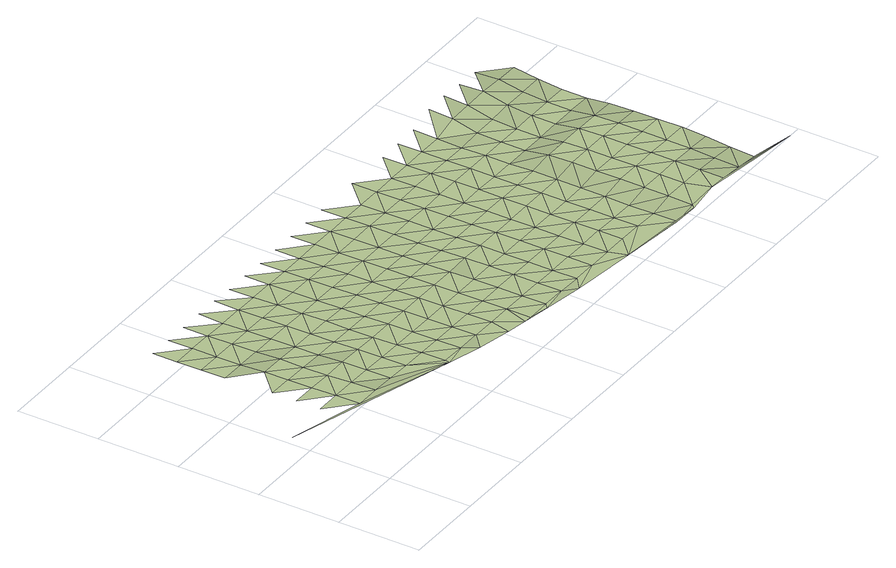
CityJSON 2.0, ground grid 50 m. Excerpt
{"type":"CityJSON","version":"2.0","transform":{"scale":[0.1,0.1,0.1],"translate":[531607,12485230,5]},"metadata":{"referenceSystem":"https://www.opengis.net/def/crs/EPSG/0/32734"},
"CityObjects":{
"terrain1":{"type":"TINRelief","geometry":[{"type":"CompositeSurface","lod":"1","boundaries":[[[0,1,2]],[[3,1,4]],[[0,5,6]],[[1,0,7]],[[8,4,9]],[[8,9,10]],[[4,1,11]],[[7,12,1]],[[13,14,15]],[[9,4,11]],[[10,13,15]],[[11,1,12]],[[16,14,17]],[[9,18,10]],[[13,17,14]],[[19,12,7]],[[18,9,11]],[[20,21,16]],[[0,6,7]],[[13,10,22]],[[17,20,16]],[[22,10,18]],[[23,11,12]],[[19,24,12]],[[13,25,17]],[[11,23,18]],[[13,22,26]],[[23,12,24]],[[19,7,6]],[[13,26,25]],[[20,17,27]],[[22,18,28]],[[24,19,29]],[[18,23,28]],[[30,20,27]],[[17,25,27]],[[22,31,26]],[[31,22,28]],[[23,24,32]],[[29,33,24]],[[29,19,6]],[[25,26,34]],[[23,32,28]],[[26,31,34]],[[33,32,24]],[[27,25,35]],[[36,31,28]],[[35,25,34]],[[37,33,29]],[[6,38,29]],[[36,28,32]],[[39,40,27]],[[29,38,37]],[[35,39,27]],[[34,31,41]],[[31,36,42]],[[43,32,33]],[[37,44,33]],[[41,35,34]],[[41,31,42]],[[6,45,38]],[[32,43,36]],[[43,33,44]],[[37,38,45]],[[39,35,46]],[[36,47,42]],[[35,41,48]],[[6,49,45]],[[44,37,50]],[[36,43,47]],[[51,39,46]],[[35,48,46]],[[37,45,50]],[[41,42,52]],[[47,53,42]],[[43,44,54]],[[50,55,44]],[[52,48,41]],[[52,42,53]],[[43,54,47]],[[54,44,55]],[[45,49,56]],[[45,56,50]],[[46,48,57]],[[53,47,58]],[[52,57,48]],[[59,55,50]],[[58,47,54]],[[60,61,46]],[[50,56,59]],[[49,62,56]],[[53,63,52]],[[57,60,46]],[[63,53,58]],[[64,54,55]],[[59,65,55]],[[66,57,52]],[[54,64,58]],[[66,52,63]],[[64,55,65]],[[67,59,56]],[[62,67,56]],[[60,57,68]],[[63,58,69]],[[57,66,70]],[[58,64,69]],[[71,60,68]],[[65,59,72]],[[57,70,68]],[[59,67,73]],[[66,63,74]],[[62,75,67]],[[69,74,63]],[[59,73,72]],[[64,65,76]],[[70,66,77]],[[64,76,69]],[[66,74,78]],[[76,65,72]],[[79,73,67]],[[75,79,67]],[[70,77,68]],[[66,78,77]],[[74,69,80]],[[79,75,81]],[[73,82,72]],[[80,69,76]],[[83,84,68]],[[75,85,81]],[[73,79,82]],[[78,74,86]],[[68,77,83]],[[86,74,80]],[[87,76,72]],[[81,88,79]],[[82,89,72]],[[90,77,78]],[[85,88,81]],[[76,87,80]],[[90,78,86]],[[87,72,89]],[[79,91,82]],[[92,83,77]],[[88,91,79]],[[86,80,93]],[[92,77,90]],[[89,82,94]],[[80,87,93]],[[95,83,96]],[[94,82,91]],[[85,97,88]],[[83,92,96]],[[98,90,86]],[[93,99,86]],[[87,89,100]],[[97,91,88]],[[101,89,94]],[[90,98,92]],[[98,86,99]],[[87,100,93]],[[100,89,101]],[[97,85,102]],[[96,92,103]],[[94,91,104]],[[91,97,105]],[[99,93,106]],[[103,92,98]],[[101,94,104]],[[106,93,100]],[[91,105,104]],[[107,108,96]],[[99,109,98]],[[103,107,96]],[[109,99,106]],[[110,100,101]],[[105,97,111]],[[97,102,111]],[[104,112,101]],[[113,103,98]],[[100,110,106]],[[113,98,109]],[[110,101,112]],[[105,114,104]],[[111,114,105]],[[107,103,115]],[[109,106,116]],[[103,113,117]],[[112,104,118]],[[106,110,116]],[[119,107,115]],[[120,111,102]],[[103,117,115]],[[114,118,104]],[[113,109,121]],[[116,121,109]],[[110,112,122]],[[114,111,120]],[[118,123,112]],[[117,113,124]],[[110,122,116]],[[113,121,125]],[[122,112,123]],[[120,102,126]],[[117,124,115]],[[118,114,127]],[[113,125,124]],[[120,128,114]],[[121,116,129]],[[123,118,127]],[[129,116,122]],[[114,128,127]],[[130,131,115]],[[125,121,132]],[[115,124,130]],[[132,121,129]],[[133,122,123]],[[134,128,120]],[[127,135,123]],[[136,124,125]],[[122,133,129]],[[136,125,132]],[[133,123,135]],[[134,120,126]],[[127,128,137]],[[138,130,124]],[[134,137,128]],[[132,129,139]],[[138,124,136]],[[140,135,127]],[[129,133,139]],[[141,130,142]],[[137,140,127]],[[130,138,142]],[[136,132,143]],[[135,144,133]],[[134,126,145]],[[139,146,132]],[[140,144,135]],[[138,136,143]],[[134,147,137]],[[143,132,146]],[[133,148,139]],[[144,148,133]],[[134,145,147]],[[140,137,149]],[[150,142,138]],[[146,139,151]],[[143,152,138]],[[145,126,153]],[[144,140,149]],[[148,151,139]],[[137,147,149]],[[138,152,150]],[[146,154,143]],[[151,154,146]],[[148,144,155]],[[147,145,153]],[[156,142,150]],[[149,157,144]],[[152,143,158]],[[126,159,153]],[[154,158,143]],[[144,157,155]],[[151,148,160]],[[149,147,161]],[[162,150,152]],[[161,147,153]],[[154,151,160]],[[158,162,152]],[[148,155,160]],[[163,157,149]],[[126,164,159]],[[156,150,165]],[[161,163,149]],[[162,165,150]],[[158,154,166]],[[160,167,154]],[[155,157,168]],[[169,161,153]],[[163,170,157]],[[154,167,166]],[[153,159,169]],[[162,158,171]],[[155,168,160]],[[157,170,168]],[[165,162,171]],[[163,161,172]],[[158,166,171]],[[161,169,173]],[[174,167,160]],[[170,163,172]],[[160,168,174]],[[161,173,172]],[[169,159,175]],[[171,176,165]],[[164,175,159]],[[166,167,177]],[[174,178,167]],[[170,179,168]],[[180,173,169]],[[165,176,181]],[[172,182,170]],[[166,177,171]],[[167,178,177]],[[175,180,169]],[[179,174,168]],[[170,182,179]],[[172,173,183]],[[184,176,171]],[[180,183,173]],[[185,178,174]],[[171,177,184]],[[186,182,172]],[[185,174,179]],[[187,175,164]],[[183,186,172]],[[188,180,175]],[[184,189,176]],[[190,177,178]],[[178,185,191]],[[179,182,192]],[[176,189,193]],[[186,194,182]],[[190,184,177]],[[183,180,195]],[[178,191,190]],[[188,175,187]],[[182,194,192]],[[185,179,196]],[[180,188,195]],[[189,184,197]],[[186,183,198]],[[196,191,185]],[[184,190,197]],[[196,179,192]],[[194,186,198]],[[183,195,198]],[[190,191,199]],[[197,200,189]],[[188,187,201]],[[191,196,199]],[[202,192,194]],[[189,200,203]],[[198,204,194]],[[190,205,197]],[[195,188,206]],[[201,187,207]],[[192,202,196]],[[190,199,205]],[[194,204,202]],[[195,206,198]],[[188,201,206]],[[208,200,197]],[[196,209,199]],[[197,205,208]],[[210,204,198]],[[209,196,202]],[[207,211,201]],[[198,206,210]],[[205,199,212]],[[208,213,200]],[[212,199,209]],[[204,214,202]],[[215,206,201]],[[200,213,216]],[[210,217,204]],[[208,205,218]],[[215,201,211]],[[218,205,212]],[[204,217,214]],[[209,202,219]],[[220,210,206]],[[221,207,187]],[[222,213,208]],[[220,206,215]],[[212,209,219]],[[222,208,218]],[[202,214,219]],[[217,210,223]],[[210,220,223]],[[215,211,224]],[[213,222,225]],[[207,221,211]],[[218,212,226]],[[214,217,227]],[[219,228,212]],[[220,215,224]],[[213,225,229]],[[217,223,227]],[[224,211,230]],[[212,228,226]],[[222,218,231]],[[219,214,232]],[[232,214,227]],[[231,225,222]],[[233,223,220]],[[231,218,226]],[[224,234,220]],[[235,228,219]],[[211,221,230]],[[232,235,219]],[[220,234,233]],[[227,223,236]],[[228,237,226]],[[225,231,238]],[[236,232,227]],[[228,235,237]],[[233,236,223]],[[225,238,239]],[[226,240,231]],[[241,235,232]],[[240,226,237]],[[241,232,236]],[[238,231,242]],[[242,231,240]],[[237,235,243]],[[235,241,244]],[[240,237,243]],[[238,242,245]],[[243,235,244]],[[238,245,246]],[[242,240,247]],[[243,248,240]],[[247,245,242]],[[240,248,247]],[[245,249,246]],[[245,247,249]]]}]}
},
"vertices":[
[488,497,35],[488,647,31],[337,647,31],[337,797,28],[488,797,28],[4,609,47],[1085,319,26],[638,497,36],[337,947,25],[488,947,25],[488,1092,25],[638,797,24],[638,647,30],[488,1242,17],[337,1392,14],[337,1242,17],[337,1542,14],[488,1392,14],[638,947,22],[788,497,30],[488,1542,14],[337,1692,13],[638,1092,22],[788,797,24],[788,647,29],[638,1392,12],[638,1242,15],[638,1542,11],[788,947,18],[938,497,26],[488,1692,13],[788,1092,18],[938,797,20],[938,647,24],[788,1242,15],[788,1392,12],[938,947,16],[1088,497,24],[1088,347,26],[788,1542,8],[638,1692,12],[938,1242,15],[938,1092,16],[1088,797,16],[1088,647,20],[1239,347,24],[938,1542,8],[1088,947,14],[938,1392,12],[1293,263,27],[1239,497,22],[788,1692,14],[1088,1242,11],[1088,1092,14],[1239,797,16],[1239,647,20],[1389,347,22],[1088,1392,11],[1239,947,12],[1389,497,20],[1088,1542,7],[938,1692,13],[1511,222,22],[1239,1092,12],[1389,797,15],[1389,647,18],[1239,1242,9],[1539,347,20],[1239,1542,6],[1389,947,13],[1239,1392,8],[1088,1692,5],[1539,647,16],[1539,497,18],[1389,1092,13],[1638,199,21],[1539,797,14],[1389,1392,6],[1389,1242,7],[1689,347,20],[1539,947,14],[1689,197,21],[1689,497,20],[1389,1542,4],[1239,1692,4],[1805,171,21],[1539,1092,14],[1689,797,13],[1839,197,21],[1689,647,18],[1539,1242,9],[1839,347,20],[1539,1392,6],[1689,947,11],[1839,497,20],[1389,1692,3],[1539,1542,4],[1990,197,21],[1689,1242,9],[1689,1092,11],[1839,797,13],[1839,647,18],[2067,137,16],[1689,1392,8],[1990,497,20],[1990,347,19],[1839,947,11],[1689,1542,8],[1539,1692,3],[1839,1092,11],[1990,797,18],[2140,197,16],[1990,647,20],[1839,1242,11],[2140,347,15],[1839,1542,8],[1990,947,13],[1839,1392,9],[2140,497,15],[1689,1692,8],[2290,197,15],[1990,1092,11],[2140,797,14],[2140,647,14],[1990,1392,11],[1990,1242,11],[2476,88,19],[2290,497,16],[2290,347,16],[2140,947,12],[1990,1542,11],[1839,1692,8],[2140,1092,12],[2290,797,15],[2440,197,18],[2290,647,15],[2140,1242,12],[2440,347,17],[2140,1392,10],[2290,947,13],[2440,497,16],[1990,1692,9],[2140,1542,9],[2290,1242,11],[2440,647,15],[2590,197,19],[2290,1092,11],[2590,347,18],[2440,797,15],[2590,497,17],[2290,1542,9],[2440,947,15],[2290,1392,11],[2740,197,17],[2440,1092,14],[2590,797,16],[2290,1692,8],[2590,647,16],[2440,1242,14],[2890,47,17],[2590,947,15],[2740,347,15],[2440,1392,12],[2740,497,15],[3018,26,37],[2440,1542,10],[2590,1242,15],[2590,1092,15],[2740,797,14],[2890,197,14],[2740,647,15],[2590,1392,13],[2890,497,16],[2890,347,13],[2740,947,14],[3041,47,37],[2590,1542,10],[2740,1242,13],[2740,1092,13],[2890,797,18],[3041,197,39],[2590,1692,9],[2890,647,17],[3041,347,41],[2740,1392,13],[2890,947,18],[3041,497,42],[3241,53,37],[3191,197,39],[2740,1542,12],[2890,1242,12],[2890,1092,12],[3041,797,40],[2740,1692,11],[3041,647,40],[3191,347,41],[3041,947,36],[2890,1392,9],[3191,497,42],[3041,1092,14],[2890,1542,12],[3341,197,41],[3191,797,40],[2890,1692,15],[3191,647,40],[3041,1242,14],[3341,347,44],[3341,47,40],[3041,1392,20],[3191,947,36],[3341,497,44],[3491,47,27],[3191,1092,14],[3041,1542,56],[3341,797,42],[3491,197,31],[3041,1692,63],[3341,647,42],[3191,1242,14],[3341,947,38],[3491,347,39],[3923,1,2],[3191,1392,20],[3491,497,42],[3641,197,19],[3191,1542,56],[3341,1242,17],[3491,647,42],[3341,1092,17],[3191,1692,63],[3641,47,12],[3341,1392,30],[3491,797,42],[3641,497,40],[3641,347,32],[3491,947,38],[3641,647,39],[3491,1092,19],[3341,1542,61],[3341,1692,55],[3491,1242,19],[3641,797,35],[3491,1392,30],[3641,1092,14],[3641,947,29],[3491,1542,55],[3491,1692,46],[3641,1392,28],[3641,1242,14],[3641,1542,48]
]}
